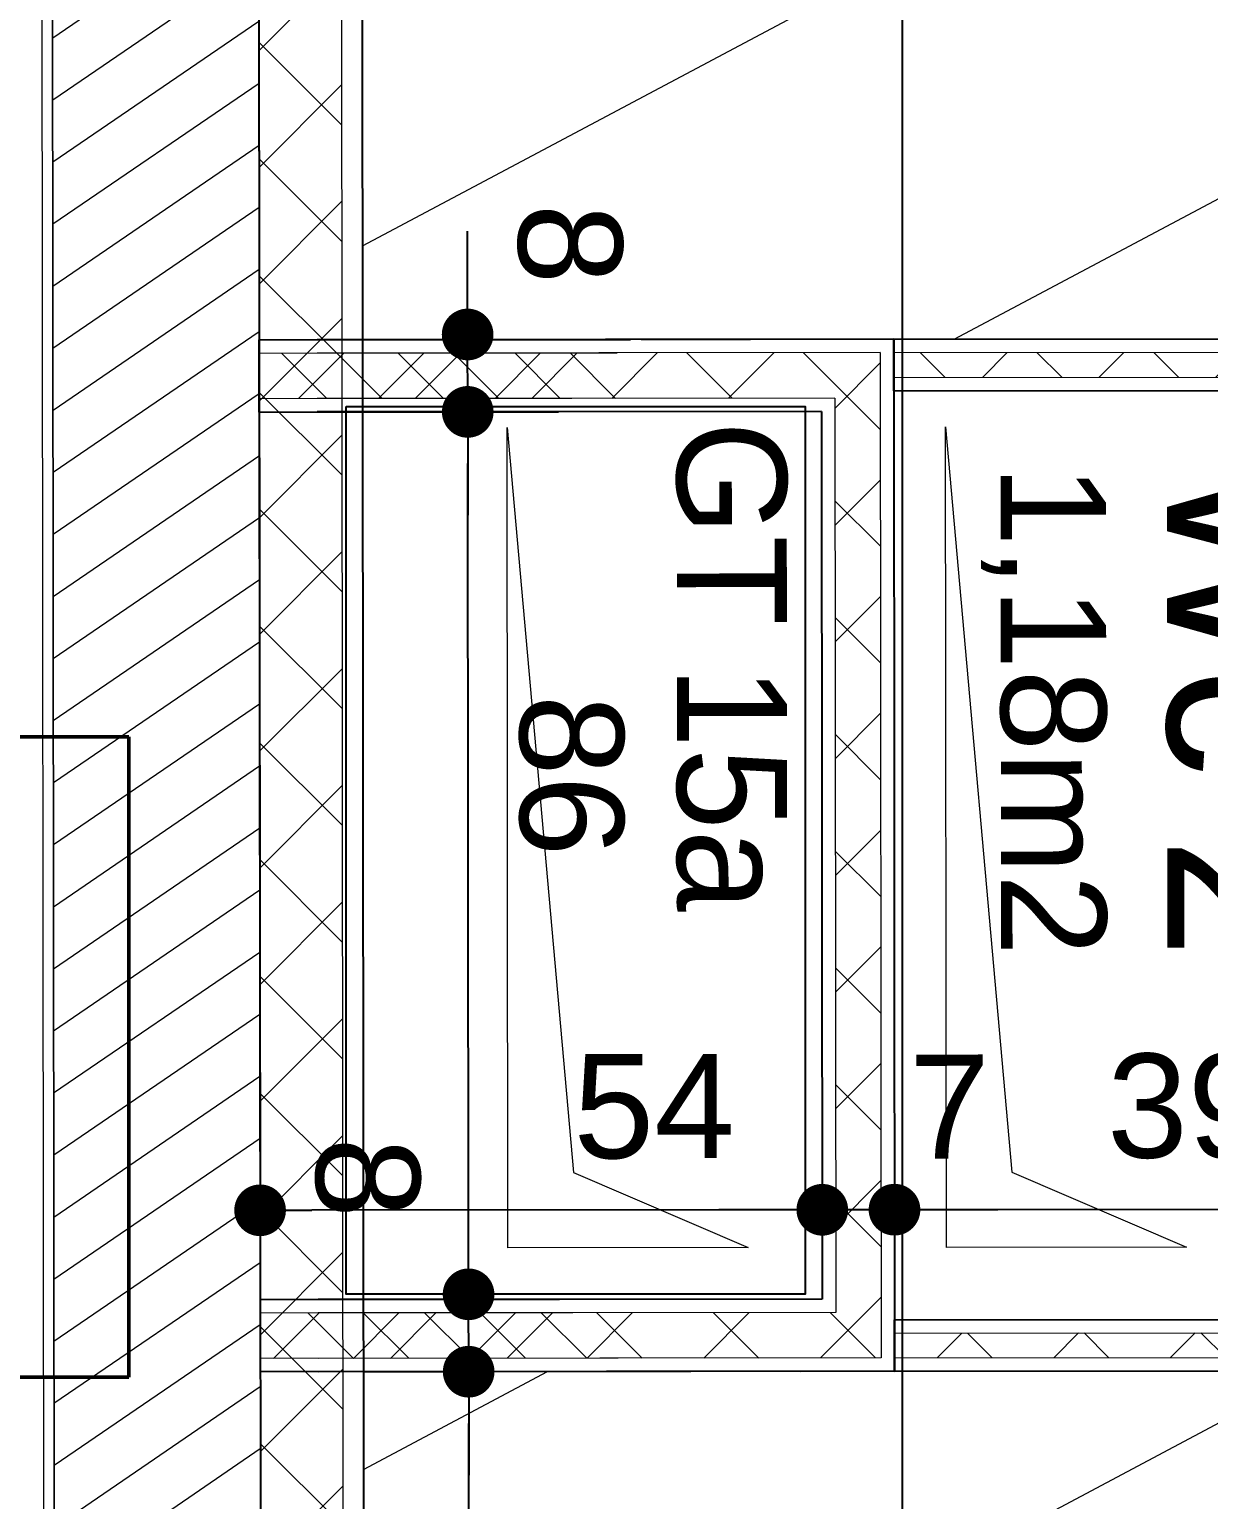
# Model space of a CAD drawing. Header units: centimetres. Extents: x 39595 to 63691, y -25920 to -14518.
# Drawn here: x 55585.1 to 55699.4, y -24488.5 to -24346 of the extents above; entities that cross this region are included whole.
import ezdxf

# ---------------------------------------------------------------- set-up
doc = ezdxf.new("R2010")
doc.units = ezdxf.units.CM
doc.header["$LTSCALE"] = 50.8
doc.header["$PDMODE"] = 1
doc.header["$PDSIZE"] = -2
doc.linetypes.add('CACHE', pattern=[20.0005, 20, -0.0005])
doc.linetypes.add('Style de ligne -1', pattern=[0.41664, 0.20828, -0.20836])
doc.layers.add('3-BAT C-Niveau-3', color=7, linetype='Continuous')
doc.layers.add('prlm-GT', color=242, linetype='Continuous')
doc.layers.add('prlm-ELEC-CFO', color=1, linetype='Continuous', lineweight=25)
doc.layers.add('prlm-ZEROPLOT', color=254, linetype='Continuous', plot=False)
doc.styles.add('Geneva', font='')
doc.styles.add('Helvetica', font='arial.ttf')
doc.styles.get('Geneva').set_extended_font_data('Geneva')
doc.dimstyles.new('IS', dxfattribs={"dimtxt": 10.08724, "dimasz": 5.007446, "dimexe": 2, "dimexo": 10, "dimgap": 3, "dimtad": 1, "dimdec": 1, "dimtxsty": 'Helvetica', "dimblk": 'DOT', "dimblk1": 'DOT', "dimblk2": 'DOT', "dimcen": 0, "dimdle": 10, "dimazin": 0, "dimtfac": 0.8, "dimtdec": 1, "dimtix": 1, "dimtmove": 0, "dimatfit": 0, "dimldrblk": 'VW_FILLEDARROW-1', "dimfxl": 1, "dimfrac": 2, "dimtolj": 1, "dimarcsym": 0})
pattern_1 = [(207.98931, (47512.718, 24548.346), (-14.252246, 31.966756), [])]
pattern_2 = [(45.0531, (47512.718, 24548.3464), (-5.6620945, 5.6516092), []), (135.0531, (47512.718, 24548.3464), (5.6516092, 5.6620945), [])]

# ---------------------------------------------------------------- blocks, each defined once
blk = doc.blocks.new('Groupe-45-1')
at = {"linetype": 'Continuous', "lineweight": 5, "true_color": 0x808080}
h = blk.add_hatch(dxfattribs=at)
h.set_pattern_fill('02_ISOLANT', color=8, angle=10.7236, style=0, pattern_type=2)
h.set_pattern_definition([(55.723595, (0, 0), (-6.6106423, 4.5054865), []), (145.723595, (0, 0), (4.5054865, 6.6106423), [])])
h.paths.add_polyline_path([(17013.79, -46580.93), (17014.61, -46585.25), (17044.38, -46579.61), (17047.88, -46574.47)])
h = blk.add_hatch(dxfattribs=at)
h.set_pattern_fill('02_ISOLANT', color=8, angle=-169.2764, style=0, pattern_type=2)
h.set_pattern_definition([(-124.276405, (0, 0), (6.6106423, -4.5054865), []), (-34.276405, (0, 0), (-4.5054865, -6.6106423), [])])
h.paths.add_polyline_path([(17066.01, -46670.17), (17060.87, -46666.66), (17031.09, -46672.3), (17031.91, -46676.63)])
at = {"color": 7, "linetype": 'Continuous', "lineweight": 5}
for p, q in [((17013.55, -46579.65), (17048.92, -46572.95)), ((17013.79, -46580.93), (17047.88, -46574.47)), ((17013.79, -46580.93), (17047.88, -46574.47)), ((17014.61, -46585.25), (17044.38, -46579.61)), ((17014.61, -46585.25), (17044.38, -46579.61)), ((17060.87, -46666.66), (17031.09, -46672.3)), ((17060.87, -46666.66), (17031.09, -46672.3)), ((17066.01, -46670.17), (17031.91, -46676.63)), ((17066.01, -46670.17), (17031.91, -46676.63)), ((17067.53, -46671.2), (17032.16, -46677.9))]:
    blk.add_line(p, q, dxfattribs=at)
at = {"color": 7, "linetype": 'Continuous', "lineweight": 25}
for p, q in [((17013.55, -46579.65), (17048.92, -46572.95)), ((17014.85, -46586.53), (17013.55, -46579.65)), ((17014.85, -46586.53), (17043.34, -46581.13)), ((17059.35, -46665.63), (17030.85, -46671.03)), ((17030.85, -46671.03), (17032.16, -46677.9)), ((17067.53, -46671.2), (17032.16, -46677.9))]:
    blk.add_line(p, q, dxfattribs=at)
at = {"color": 7, "linetype": 'Continuous', "lineweight": 18}
blk.add_line((17030.85, -46671.03), (17014.83, -46586.42), dxfattribs=at)
blk = doc.blocks.new('_DOT')
at = {"color": 0, "linetype": 'ByBlock', "lineweight": -2}
blk.add_line((-0.5, 0), (-1, 0), dxfattribs=at)
at = {"color": 0, "linetype": 'ByBlock', "const_width": 0.5}
blk.add_lwpolyline([(-0.25, 0, 1), (0.25, 0, 1)], format="xyb", close=True, dxfattribs=at)
blk = doc.blocks.new('*D166')
at = {"layer": '3-BAT C-Niveau-3', "color": 0, "linetype": 'Continuous', "lineweight": -2, "transparency": 16777216}
for p, q in [((55627.56, -24370.57), (55627.55, -24365.57)), ((55627.57, -24383.08), (55627.56, -24375.58)), ((55627.57, -24388.09), (55627.58, -24393.1))]:
    blk.add_line(p, q, dxfattribs=at)
at = {"layer": 'Defpoints', "color": 0, "linetype": 'Continuous', "transparency": 16777216}
for p in [(55627.56, -24375.58), (55627.56, -24375.58), (55621.57, -24383.09)]:
    blk.add_point(p, dxfattribs=at)
at = {"layer": '3-BAT C-Niveau-3', "color": 0, "linetype": 'Continuous', "lineweight": -2, "transparency": 16777216, "xscale": 5.007446289062499, "yscale": 5.007446289062499, "zscale": 5.007446289062499}
for p, rotation in [((55627.56, -24375.58), 270.0531004059087), ((55627.57, -24383.08), 90.05310040590868)]:
    blk.add_blockref('_DOT', p, dxfattribs=dict(at, rotation=rotation))
at = {"layer": '3-BAT C-Niveau-3', "color": 0, "linetype": 'Continuous', "lineweight": 5, "transparency": 16777216, "insert": (55637.45, -24366.81), "char_height": 10.087, "attachment_point": 5, "rotation": 270.0531, "style": 'Helvetica'}
blk.add_mtext('\\A1;8', dxfattribs=at)
blk = doc.blocks.new('VW_FILLEDARROW-1')
at = {"color": 0, "linetype": 'Continuous', "lineweight": 5, "flags": 128}
blk.add_lwpolyline([(-1.997, 0.535), (0, 0), (-1.997, -0.535)], close=True, dxfattribs=at)
blk = doc.blocks.new('*D167')
at = {"layer": '3-BAT C-Niveau-3', "color": 0, "linetype": 'Continuous', "lineweight": -2, "transparency": 16777216}
blk.add_line((55627.64, -24463.57), (55627.57, -24388.09), dxfattribs=at)
at = {"layer": 'Defpoints', "color": 0, "linetype": 'Continuous', "transparency": 16777216}
for p in [(55621.57, -24383.09), (55627.57, -24383.08), (55627.65, -24468.58)]:
    blk.add_point(p, dxfattribs=at)
at = {"layer": '3-BAT C-Niveau-3', "color": 0, "linetype": 'Continuous', "lineweight": -2, "transparency": 16777216, "xscale": 5.007446289062499, "yscale": 5.007446289062499, "zscale": 5.007446289062499}
for p, rotation in [((55627.57, -24383.08), 90.05310040590868), ((55627.65, -24468.58), 270.0531004059087)]:
    blk.add_blockref('_DOT', p, dxfattribs=dict(at, rotation=rotation))
at = {"layer": '3-BAT C-Niveau-3', "color": 0, "linetype": 'Continuous', "lineweight": 5, "transparency": 16777216, "insert": (55637.59, -24418.32), "char_height": 10.087, "attachment_point": 5, "rotation": 270.0531, "style": 'Helvetica'}
blk.add_mtext('\\A1;86', dxfattribs=at)
blk = doc.blocks.new('*D168')
at = {"layer": '3-BAT C-Niveau-3', "color": 0, "linetype": 'Continuous', "lineweight": -2, "transparency": 16777216}
for p, q in [((55627.64, -24463.57), (55627.64, -24458.57)), ((55627.66, -24476.08), (55627.65, -24468.58)), ((55627.66, -24481.09), (55627.67, -24486.1))]:
    blk.add_line(p, q, dxfattribs=at)
at = {"layer": 'Defpoints', "color": 0, "linetype": 'Continuous', "transparency": 16777216}
for p in [(55627.65, -24468.58), (55627.65, -24468.58), (55799.4, -24475.92)]:
    blk.add_point(p, dxfattribs=at)
at = {"layer": '3-BAT C-Niveau-3', "color": 0, "linetype": 'Continuous', "lineweight": -2, "transparency": 16777216, "xscale": 5.007446289062499, "yscale": 5.007446289062499, "zscale": 5.007446289062499}
for p, rotation in [((55627.65, -24468.58), 270.0531004059087), ((55627.66, -24476.08), 90.05310040590868)]:
    blk.add_blockref('_DOT', p, dxfattribs=dict(at, rotation=rotation))
at = {"layer": '3-BAT C-Niveau-3', "color": 0, "linetype": 'Continuous', "lineweight": 5, "transparency": 16777216, "insert": (55617.83, -24457.28), "char_height": 10.087, "attachment_point": 5, "rotation": 270.0531, "style": 'Helvetica'}
blk.add_mtext('\\A1;8', dxfattribs=at)
blk = doc.blocks.new('*D169')
at = {"layer": '3-BAT C-Niveau-3', "color": 0, "linetype": 'Continuous', "lineweight": -2, "transparency": 16777216}
blk.add_line((55627.71, -24538.07), (55627.66, -24481.09), dxfattribs=at)
at = {"layer": 'Defpoints', "color": 0, "linetype": 'Continuous', "transparency": 16777216}
for p in [(55627.66, -24476.08), (55799.4, -24475.92), (55627.72, -24543.08)]:
    blk.add_point(p, dxfattribs=at)
at = {"layer": '3-BAT C-Niveau-3', "color": 0, "linetype": 'Continuous', "lineweight": -2, "transparency": 16777216, "xscale": 5.007446289062499, "yscale": 5.007446289062499, "zscale": 5.007446289062499}
for p, rotation in [((55627.66, -24476.08), 90.05310040590868), ((55627.72, -24543.08), 270.0531004059087)]:
    blk.add_blockref('_DOT', p, dxfattribs=dict(at, rotation=rotation))
at = {"layer": '3-BAT C-Niveau-3', "color": 0, "linetype": 'Continuous', "lineweight": 5, "transparency": 16777216, "insert": (55637.68, -24518.5), "char_height": 10.087, "attachment_point": 5, "rotation": 270.0531, "style": 'Helvetica'}
blk.add_mtext('\\A1;67', dxfattribs=at)
blk = doc.blocks.new('*D171')
at = {"layer": '3-BAT C-Niveau-3', "color": 0, "linetype": 'Continuous', "lineweight": -2, "transparency": 16777216}
blk.add_line((55656.93, -24460.39), (55612.44, -24460.43), dxfattribs=at)
at = {"layer": 'Defpoints', "color": 0, "linetype": 'Continuous', "transparency": 16777216}
for p in [(55607.4, -24426.1), (55607.44, -24460.44), (55661.94, -24461.62)]:
    blk.add_point(p, dxfattribs=at)
at = {"layer": '3-BAT C-Niveau-3', "color": 0, "linetype": 'Continuous', "lineweight": -2, "transparency": 16777216, "xscale": 5.007446289062499, "yscale": 5.007446289062499, "zscale": 5.007446289062499}
for p, rotation in [((55607.44, -24460.44), 180.0531004058566), ((55661.94, -24460.39), 0.05310040585661646)]:
    blk.add_blockref('_DOT', p, dxfattribs=dict(at, rotation=rotation))
at = {"layer": '3-BAT C-Niveau-3', "color": 0, "linetype": 'Continuous', "lineweight": 5, "transparency": 16777216, "insert": (55645.64, -24450.42), "char_height": 10.087, "attachment_point": 5, "rotation": 0.0531, "style": 'Helvetica'}
blk.add_mtext('\\A1;54', dxfattribs=at)
blk = doc.blocks.new('*D172')
at = {"layer": '3-BAT C-Niveau-3', "color": 0, "linetype": 'Continuous', "lineweight": -2, "transparency": 16777216}
for p, q in [((55656.93, -24460.39), (55651.92, -24460.4)), ((55668.94, -24460.38), (55661.94, -24460.39)), ((55673.94, -24460.38), (55678.95, -24460.37))]:
    blk.add_line(p, q, dxfattribs=at)
at = {"layer": 'Defpoints', "color": 0, "linetype": 'Continuous', "transparency": 16777216}
for p in [(55661.94, -24460.39), (55661.94, -24461.62), (55668.94, -24465.12)]:
    blk.add_point(p, dxfattribs=at)
at = {"layer": '3-BAT C-Niveau-3', "color": 0, "linetype": 'Continuous', "lineweight": -2, "transparency": 16777216, "xscale": 5.007446289062499, "yscale": 5.007446289062499, "zscale": 5.007446289062499}
for p, rotation in [((55661.94, -24460.39), 0.05310040585657854), ((55668.94, -24460.38), 180.0531004058566)]:
    blk.add_blockref('_DOT', p, dxfattribs=dict(at, rotation=rotation))
at = {"layer": '3-BAT C-Niveau-3', "color": 0, "linetype": 'Continuous', "lineweight": 5, "transparency": 16777216, "insert": (55674.27, -24450.39), "char_height": 10.087, "attachment_point": 5, "rotation": 0.0531, "style": 'Helvetica'}
blk.add_mtext('\\A1;7', dxfattribs=at)
blk = doc.blocks.new('*D173')
at = {"layer": '3-BAT C-Niveau-3', "color": 0, "linetype": 'Continuous', "lineweight": -2, "transparency": 16777216}
blk.add_line((55702.93, -24460.35), (55673.94, -24460.38), dxfattribs=at)
at = {"layer": 'Defpoints', "color": 0, "linetype": 'Continuous', "transparency": 16777216}
for p in [(55707.93, -24449.42), (55668.94, -24460.38), (55668.94, -24465.12)]:
    blk.add_point(p, dxfattribs=at)
at = {"layer": '3-BAT C-Niveau-3', "color": 0, "linetype": 'Continuous', "lineweight": -2, "transparency": 16777216, "xscale": 5.007446289062499, "yscale": 5.007446289062499, "zscale": 5.007446289062499}
for p, rotation in [((55668.94, -24460.38), 180.0531004058566), ((55707.94, -24460.35), 0.05310040585661646)]:
    blk.add_blockref('_DOT', p, dxfattribs=dict(at, rotation=rotation))
at = {"layer": '3-BAT C-Niveau-3', "color": 0, "linetype": 'Continuous', "lineweight": 5, "transparency": 16777216, "insert": (55697.38, -24450.37), "char_height": 10.087, "attachment_point": 5, "rotation": 0.0531, "style": 'Helvetica'}
blk.add_mtext('\\A1;39', dxfattribs=at)

msp = doc.modelspace()

# ---------------------------------------------------------------- hatches: boundary and pattern name
at = {"linetype": 'Continuous', "lineweight": 5, "true_color": 0x808080}
h = msp.add_hatch(dxfattribs=at)
h.set_pattern_fill('02_ISOLANT', color=8, angle=-179.9469, style=0, pattern_type=2)
h.set_pattern_definition([(225.0531, (47512.718, 24548.3464), (5.6620945, -5.6516092), []), (315.0531, (47512.718, 24548.3464), (-5.6516092, -5.6620945), [])])
h.paths.add_polyline_path([(55663.16, -24381.75), (55667.56, -24377.34), (55612.98, -24377.39), (55612.98, -24381.79)])
h = msp.add_hatch(dxfattribs=at)
h.set_pattern_fill('02_ISOLANT', color=8, angle=-89.9469, style=0, pattern_type=2)
h.set_pattern_definition([(315.0531, (47512.718, 24548.3464), (5.6516092, 5.6620945), []), (45.0531, (47512.718, 24548.3464), (5.6620945, -5.6516092), [])])
h.paths.add_polyline_path([(55667.56, -24377.34), (55663.16, -24381.75), (55663.25, -24470.35), (55667.65, -24474.74)])
h = msp.add_hatch(dxfattribs=at)
h.set_pattern_fill('02_ISOLANT', color=8, angle=0.0531, style=0, pattern_type=2)
h.set_pattern_definition(pattern_2)
h.paths.add_polyline_path([(55668.86, -24377.34), (55668.86, -24379.74), (55840.16, -24379.58), (55842.56, -24377.18)])
h = msp.add_hatch(dxfattribs=at)
h.set_pattern_fill('02_ISOLANT', color=8, angle=0.0531, style=0, pattern_type=2)
h.set_pattern_definition(pattern_2)
h.paths.add_polyline_path([(55668.86, -24377.34), (55668.86, -24379.74), (55840.16, -24379.58), (55842.56, -24377.18)])
h = msp.add_hatch(dxfattribs=at)
h.set_pattern_fill('02_ISOLANT', color=8, angle=-179.9469, style=0, pattern_type=2)
h.set_pattern_definition([(225.0531, (47512.718, 24548.3464), (5.6620945, -5.6516092), []), (315.0531, (47512.718, 24548.3464), (-5.6516092, -5.6620945), [])])
h.paths.add_polyline_path([(55667.65, -24474.74), (55663.25, -24470.35), (55613.06, -24470.39), (55613.07, -24474.79)])
h = msp.add_hatch(dxfattribs=at)
h.set_pattern_fill('02_ISOLANT', color=8, angle=0.0531, style=0, pattern_type=2)
h.set_pattern_definition([(45.0531, (47512.718, 24548.3464), (-5.6620945, 5.6516092), []), (135.0531, (47512.718, 24548.3464), (5.6516092, 5.6620945), [])])
h.paths.add_polyline_path([(55668.95, -24472.34), (55668.95, -24474.74), (55845.98, -24474.58), (55845.98, -24472.18)])
at = {"layer": '3-BAT C-Niveau-3', "linetype": 'Continuous', "lineweight": 5}
h = msp.add_hatch(dxfattribs=at)
h.set_pattern_fill('MURS MACONNERIE-2', angle=-10.6705, style=0, pattern_type=2)
h.set_pattern_definition([(34.329506, (47530.9855, 24544.9045), (-2.3465344, 4.4151757), [])])
h.paths.add_polyline_path([(55587.77, -24816.53), (55607.77, -24816.52), (55606.37, -23313.71), (55586.37, -23313.72)])
at = {"layer": '3-BAT C-Niveau-3', "linetype": 'Continuous', "lineweight": 5, "true_color": 0x808080}
h = msp.add_hatch(dxfattribs=at)
h.set_pattern_fill('02_ISOLANT', color=8, angle=-89.9469, style=0, pattern_type=2)
h.set_pattern_definition([(315.0531, (47512.718, 24548.3464), (5.6516092, 5.6620945), []), (45.0531, (47512.718, 24548.3464), (5.6620945, -5.6516092), [])])
h.paths.add_polyline_path([(55614.37, -23313.7), (55606.37, -23313.71), (55607.76, -24808.52), (55615.76, -24808.51)])
at = {"layer": '3-BAT C-Niveau-3', "linetype": 'Continuous', "lineweight": 18, "true_color": 0xa0a0a4}
h = msp.add_hatch(dxfattribs=at)
h.set_pattern_fill('BA 13', color=253, angle=-10.6705, style=0, pattern_type=2)
h.set_pattern_definition(pattern_1)
h.paths.add_polyline_path([(55617.15, -24149.14), (55617.36, -24376.09), (55800.36, -24375.92), (55800.15, -24148.88), (55787.15, -24148.89), (55787.15, -24148.8), (55615.15, -24149.14)])
h = msp.add_hatch(dxfattribs=at)
h.set_pattern_fill('BA 13', color=253, angle=-10.6705, style=0, pattern_type=2)
h.set_pattern_definition(pattern_1)
h.paths.add_polyline_path([(55617.45, -24476.09), (55827.75, -24475.9), (55827.81, -24535.9), (55617.51, -24536.09)])

# ---------------------------------------------------------------- linework, layer by layer
at = {"color": 7, "linetype": 'Continuous', "lineweight": 25}
for p, q in [((55668.86, -24376.04), (55612.97, -24376.09)), ((55668.86, -24376.04), (55843.86, -24375.88)), ((55668.86, -24376.04), (55843.86, -24375.88)), ((55668.86, -24376.04), (55668.95, -24476.04)), ((55668.86, -24381.04), (55668.86, -24376.04)), ((55668.86, -24381.04), (55668.86, -24376.04)), ((55668.86, -24381.04), (55838.86, -24380.88)), ((55668.86, -24381.04), (55838.86, -24380.88)), ((55661.86, -24383.05), (55612.98, -24383.09)), ((55661.86, -24383.05), (55661.94, -24469.05)), ((55661.94, -24469.05), (55613.06, -24469.09)), ((55668.95, -24471.04), (55845.98, -24470.88)), ((55668.95, -24476.04), (55668.95, -24471.04)), ((55668.95, -24476.04), (55613.07, -24476.09)), ((55668.95, -24476.04), (55845.98, -24475.88))]:
    msp.add_line(p, q, dxfattribs=at)
at = {"color": 7, "linetype": 'Continuous', "lineweight": 5}
for p, q in [((55668.86, -24376.04), (55843.86, -24375.88)), ((55668.86, -24376.04), (55843.86, -24375.88)), ((55668.86, -24376.04), (55668.95, -24476.04)), ((55667.56, -24377.34), (55612.98, -24377.39)), ((55667.56, -24377.34), (55612.98, -24377.39)), ((55667.56, -24377.34), (55667.65, -24474.74)), ((55667.56, -24377.34), (55667.65, -24474.74)), ((55668.86, -24377.34), (55842.56, -24377.18)), ((55668.86, -24377.34), (55842.56, -24377.18)), ((55668.86, -24377.34), (55842.56, -24377.18)), ((55668.86, -24377.34), (55842.56, -24377.18)), ((55668.86, -24379.74), (55840.16, -24379.58)), ((55668.86, -24379.74), (55840.16, -24379.58)), ((55668.86, -24379.74), (55840.16, -24379.58)), ((55668.86, -24379.74), (55840.16, -24379.58)), ((55663.16, -24381.75), (55612.98, -24381.79)), ((55663.16, -24381.75), (55612.98, -24381.79)), ((55663.16, -24381.75), (55663.25, -24470.35)), ((55663.16, -24381.75), (55663.25, -24470.35)), ((55661.86, -24383.05), (55612.98, -24383.09)), ((55663.25, -24470.35), (55613.06, -24470.39)), ((55663.25, -24470.35), (55613.06, -24470.39)), ((55668.95, -24471.04), (55845.98, -24470.88)), ((55668.95, -24472.34), (55845.98, -24472.18)), ((55668.95, -24472.34), (55845.98, -24472.18)), ((55667.65, -24474.74), (55613.07, -24474.79)), ((55667.65, -24474.74), (55613.07, -24474.79)), ((55668.95, -24474.74), (55845.98, -24474.58)), ((55668.95, -24474.74), (55845.98, -24474.58)), ((55668.95, -24476.04), (55613.07, -24476.09))]:
    msp.add_line(p, q, dxfattribs=at)
at = {"color": 7, "linetype": 'Continuous', "lineweight": 13, "flags": 128}
for points in [[(55654.74, -24464.06), (55631.47, -24464.08), (55631.39, -24384.58), (55637.81, -24456.77)], [(55697.24, -24464.02), (55673.97, -24464.04), (55673.89, -24384.54), (55680.31, -24456.73)]]:
    msp.add_lwpolyline(points, close=True, dxfattribs=at)
at = {"layer": '3-BAT C-Niveau-3', "color": 7, "linetype": 'Continuous', "lineweight": 18}
msp.add_line((55587.77, -24816.53), (55586.37, -23313.72), dxfattribs=at)
at = {"layer": '3-BAT C-Niveau-3', "color": 7, "linetype": 'Continuous', "lineweight": 5}
for p, q in [((55606.37, -23313.71), (55607.76, -24808.52)), ((55607.77, -24816.52), (55606.37, -23313.71)), ((55614.37, -23313.7), (55615.76, -24808.51)), ((55616.37, -23313.7), (55617.76, -24808.51)), ((55587.77, -24816.53), (55586.83, -23803.04))]:
    msp.add_line(p, q, dxfattribs=at)
at = {"layer": '3-BAT C-Niveau-3', "color": 7, "linetype": 'Continuous', "lineweight": 25}
for p, q in [((55606.37, -23313.71), (55607.76, -24808.52)), ((55616.37, -23313.7), (55617.76, -24808.51))]:
    msp.add_line(p, q, dxfattribs=at)
at = {"layer": '3-BAT C-Niveau-3', "color": 7, "linetype": 'Continuous', "lineweight": 13}
msp.add_line((55607.77, -24816.52), (55606.37, -23313.71), dxfattribs=at)
at = {"layer": '3-BAT C-Niveau-3', "color": 7, "linetype": 'Continuous', "lineweight": 13, "flags": 128}
msp.add_lwpolyline([(55585.38, -23317.96), (55586.38, -23317.96), (55587.76, -24811.53), (55586.76, -24811.54)], close=True, dxfattribs=at)
at = {"layer": '3-BAT C-Niveau-3', "color": 251, "linetype": 'Style de ligne -1', "lineweight": 5, "true_color": 0x616161, "flags": 128}
msp.add_lwpolyline([(55617.15, -24149.14), (55617.36, -24376.09), (55800.36, -24375.92), (55800.15, -24148.88), (55787.15, -24148.89), (55787.15, -24148.8), (55615.15, -24149.14)], dxfattribs=at)
msp.add_lwpolyline([(55617.45, -24476.09), (55827.75, -24475.9), (55827.81, -24535.9), (55617.51, -24536.09)], close=True, dxfattribs=at)
at = {"layer": 'prlm-ELEC-CFO', "linetype": 'CACHE', "lineweight": 50}
msp.add_lwpolyline([(55574.7, -24414.55), (55594.7, -24414.55), (55594.7, -24476.6), (55574.7, -24476.6)], close=True, dxfattribs=at)
at = {"layer": 'prlm-GT'}
msp.add_lwpolyline([(55615.77, -24382.56), (55660.27, -24382.56), (55660.27, -24468.56), (55615.77, -24468.56)], close=True, dxfattribs=at)
at = {"layer": 'prlm-ZEROPLOT'}
msp.add_lwpolyline([(55068.9, -23287.2), (55669.69, -23287.2), (55669.69, -24841.91), (55068.9, -24841.91)], close=True, dxfattribs=at)
at = {"layer": 'prlm-ZEROPLOT', "ltscale": 50}
msp.add_lwpolyline([(56293.24, -23287.16), (55669.69, -23287.16), (55669.69, -24841.91), (56293.24, -24841.91)], close=True, dxfattribs=at)

# ---------------------------------------------------------------- block references
at = {"layer": '3-BAT C-Niveau-3', "color": 7, "rotation": 349.3295056620147}
msp.add_blockref('Groupe-45-1', (47512.72, 24548.35), dxfattribs=at)

# ---------------------------------------------------------------- texts
at = {"color": 7, "insert": (55710.51, -24411.97), "char_height": 15.1309, "attachment_point": 2, "rotation": 270.0531, "line_spacing_factor": 0.834288, "style": 'Helvetica'}
msp.add_mtext('Wc 2\\P{\\H0.6752x;1,18m2}\\P', dxfattribs=at)
at = {"layer": '3-BAT C-Niveau-3', "color": 5, "true_color": 0x0000ff, "insert": (55658.49, -24383.96), "char_height": 10.657, "attachment_point": 1, "rotation": 270.0531, "line_spacing_factor": 0.25, "style": 'Geneva'}
msp.add_mtext('GT 15a', dxfattribs=at)

# ---------------------------------------------------------------- dimensions: what is measured, and where the dimension line sits
at = {"layer": '3-BAT C-Niveau-3', "color": 7, "linetype": 'Continuous', "lineweight": 5}
for base, p1, p2, angle, override, picture, middle in [((55627.5631, -24375.5805), (55621.57, -24383.0861), (55627.5631, -24375.5805), 270.0531, {"dimtxt": 10.08724, "dimdec": 0, "dimpost": '<>', "dimtxsty": 'Helvetica', "dimse1": 1, "dimse2": 1, "dimtix": 0, "dimtmove": 2}, '*D166', (55637.4496, -24366.8067)), ((55627.57, -24383.08), (55627.65, -24468.58), (55621.57, -24383.09), 270.0531, {"dimtxt": 10.08724, "dimdec": 0, "dimpost": '<>', "dimtxsty": 'Helvetica', "dimse1": 1, "dimse2": 1, "dimtmove": 2}, '*D167', (55637.59, -24418.32)), ((55607.4359, -24460.4385), (55661.937, -24461.6221), (55607.4041, -24426.0992), 0.0531, {"dimtxt": 10.08724, "dimdec": 0, "dimpost": '<>', "dimtxsty": 'Helvetica', "dimse1": 1, "dimse2": 1, "dimtmove": 2}, '*D171', (55645.645, -24450.4181)), ((55661.94, -24460.39), (55668.94, -24465.12), (55661.94, -24461.62), 0.0531, {"dimtxt": 10.08724, "dimdec": 0, "dimpost": '<>', "dimtxsty": 'Helvetica', "dimse1": 1, "dimse2": 1, "dimtix": 0, "dimtmove": 2}, '*D172', (55674.27, -24450.39)), ((55668.94, -24460.38), (55707.93, -24449.42), (55668.94, -24465.12), 0.0531, {"dimtxt": 10.08724, "dimdec": 0, "dimpost": '<>', "dimtxsty": 'Helvetica', "dimse1": 1, "dimse2": 1, "dimtmove": 2}, '*D173', (55697.38, -24450.37)), ((55627.6492, -24468.5805), (55799.3973, -24475.9213), (55627.6492, -24468.5805), 270.0531, {"dimtxt": 10.08724, "dimdec": 0, "dimpost": '<>', "dimtxsty": 'Helvetica', "dimse1": 1, "dimse2": 1, "dimtix": 0, "dimtmove": 2}, '*D168', (55617.8281, -24457.2835)), ((55627.66, -24476.08), (55627.72, -24543.08), (55799.4, -24475.92), 270.0531, {"dimtxt": 10.08724, "dimdec": 0, "dimpost": '<>', "dimtxsty": 'Helvetica', "dimse1": 1, "dimse2": 1, "dimtmove": 2}, '*D169', (55637.68, -24518.5))]:
    dim = msp.add_linear_dim(base=base, p1=p1, p2=p2, angle=angle, dimstyle='IS', override=override, dxfattribs=at)
    dim.commit()
    dim.dimension.update_dxf_attribs({"geometry": picture, "text_midpoint": middle, "dimtype": 160})

doc.saveas('drawing.dxf')
